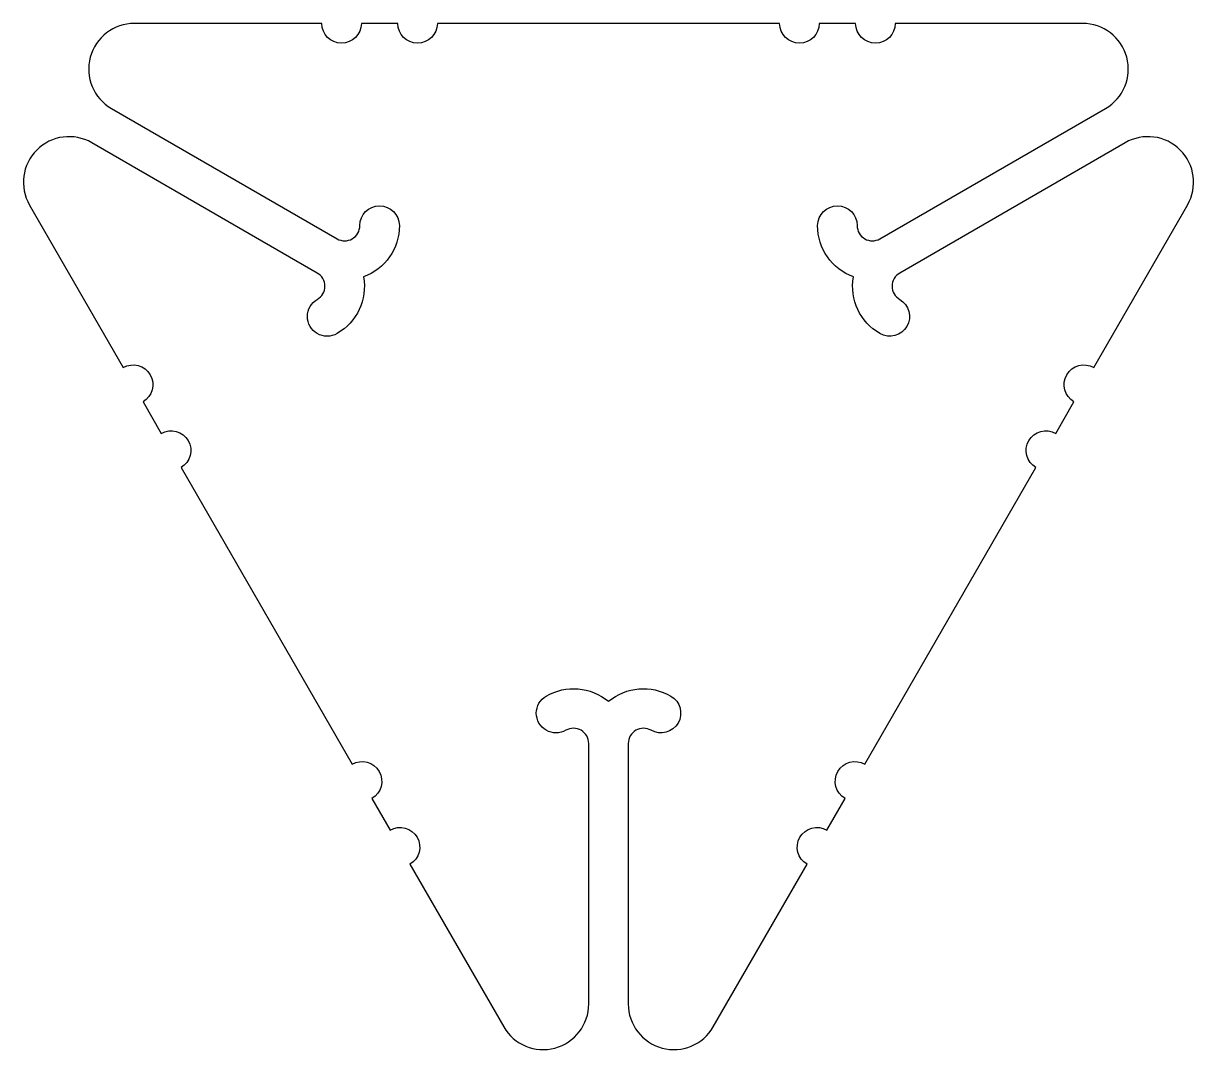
# Model space of a CAD drawing. Header units: millimetres. Extents: x -38.5 to 38.5, y -41.5 to 26.
import ezdxf

# ---------------------------------------------------------------- set-up
doc = ezdxf.new("R2010")
doc.units = ezdxf.units.MM
doc.layers.get('0').update_dxf_attribs({"linetype": 'CONTINUOUS'})

msp = doc.modelspace()

# ---------------------------------------------------------------- linework, layer by layer
msp.add_lwpolyline([(-31.204, 25.981, 0.767327), (-32.704, 20.383), (-17.864, 11.815, 0.57735), (-16.364, 12.681, -1), (-13.764, 12.681, -0.313903), (-16.115, 9.304, -0.313903), (-17.864, 5.579, -1), (-19.164, 7.831, 0.57735), (-19.164, 9.563), (-34.004, 18.131, 0.767327), (-38.102, 14.033), (-31.932, 3.346, -1), (-30.632, 1.094), (-29.432, -0.984, -1), (-28.132, -3.236), (-16.868, -22.745, -1), (-15.568, -24.997), (-14.368, -27.075, -1), (-13.068, -29.327), (-6.898, -40.014, 0.767327), (-1.3, -38.514), (-1.3, -21.378, 0.57735), (-2.8, -20.512, -1), (-4.1, -18.26, -0.313903), (0, -18.608, -0.313903), (4.1, -18.26, -1), (2.8, -20.512, 0.57735), (1.3, -21.378), (1.3, -38.514, 0.767327), (6.898, -40.014), (13.068, -29.327, -1), (14.368, -27.075), (15.568, -24.997, -1), (16.868, -22.745), (28.132, -3.236, -1), (29.432, -0.984), (30.632, 1.094, -1), (31.932, 3.346), (38.102, 14.033, 0.767327), (34.004, 18.131), (19.164, 9.563, 0.57735), (19.164, 7.831, -1), (17.864, 5.579, -0.313903), (16.115, 9.304, -0.313903), (13.764, 12.681, -1), (16.364, 12.681, 0.57735), (17.864, 11.815), (32.704, 20.383, 0.767327), (31.204, 25.981), (18.864, 25.981, -1), (16.264, 25.981), (13.864, 25.981, -1), (11.264, 25.981), (-11.264, 25.981, -1), (-13.864, 25.981), (-16.264, 25.981, -1), (-18.864, 25.981)], format="xyb", close=True)

doc.saveas('drawing.dxf')
